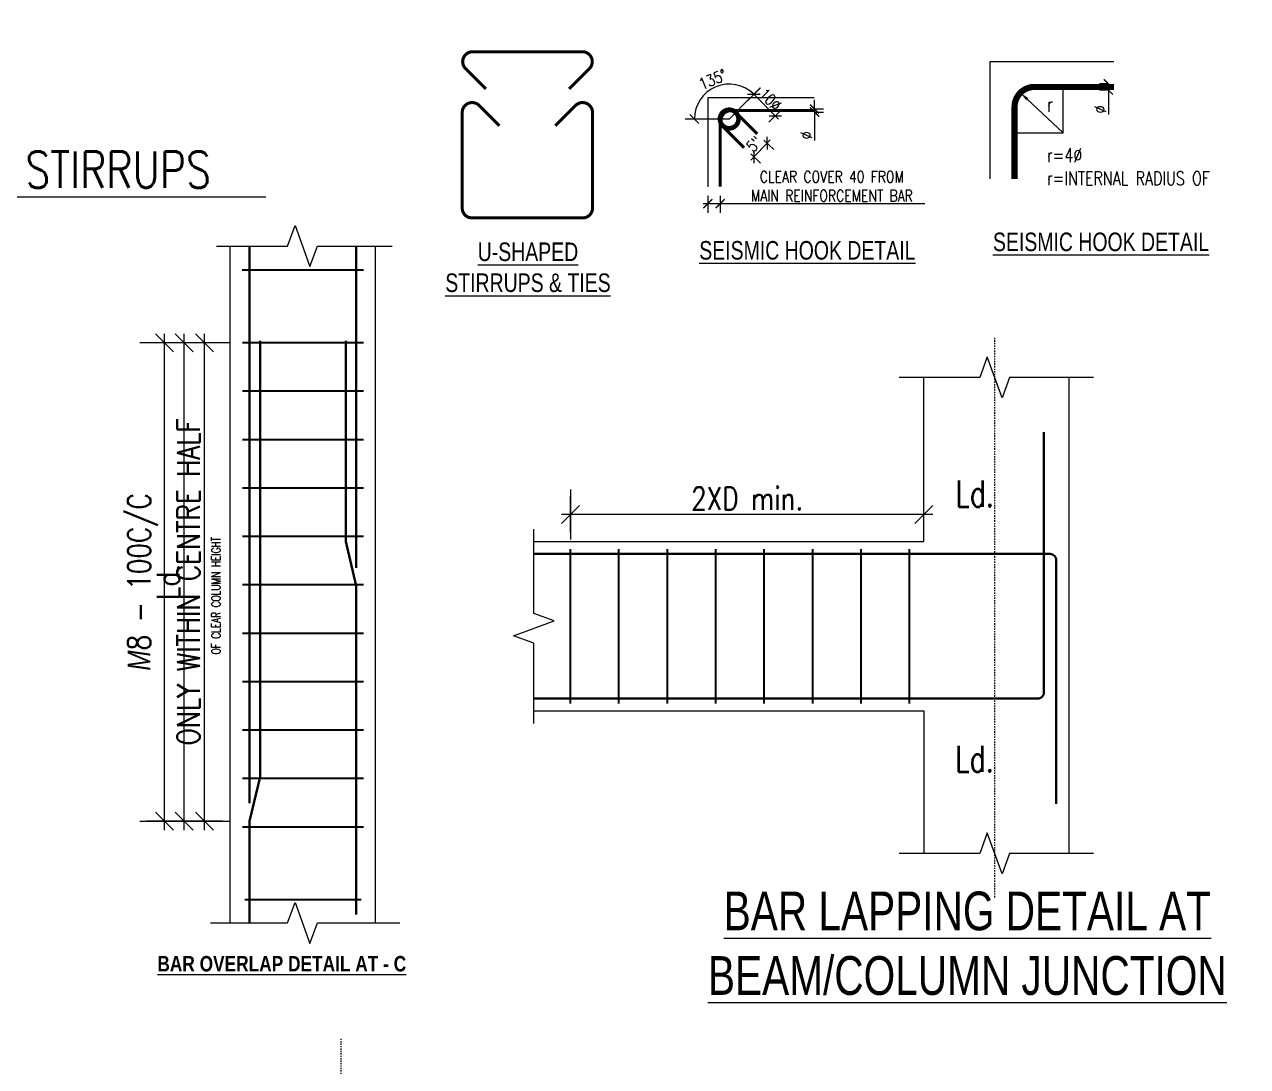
# Model space of a CAD drawing. Header units: inches. Extents: x 0 to 162649, y -36601 to -26324.
# Drawn here: x 150991.8 to 151092.8, y -27294.4 to -27208.4 of the extents above; entities that cross this region are included whole.
import ezdxf
from ezdxf import colors
from ezdxf.entities.mleader import LeaderData, LeaderLine
from ezdxf.math import Vec2, Vec3

# ---------------------------------------------------------------- set-up
doc = ezdxf.new("R2010")
doc.units = ezdxf.units.IN
doc.header["$MEASUREMENT"] = 0
doc.linetypes.add('CENTER', pattern=[2, 1.25, -0.25, 0.25, -0.25])
doc.linetypes.add('CENTER2', pattern=[1.125, 0.75, -0.125, 0.125, -0.125])
for name, color, linetype, lineweight in [('Beam', 42, 'Continuous', 15), ('Center Line', 253, 'CENTER2', 5), ('CENTRE', 253, 'CENTER', 5), ('dimention', 1, 'Continuous', 13), ('l', 61, 'Continuous', 13), ('Line', 31, 'Continuous', 5), ('Rein', 3, 'Continuous', 30), ('Stirrups', 191, 'Continuous', 25), ('TEXT', 7, 'Continuous', 9), ('Title', 4, 'Continuous', 18)]:
    doc.layers.add(name, color=color, linetype=linetype, lineweight=lineweight)
doc.styles.add('Arial', font='arial.ttf', dxfattribs={"width": 0.8})
doc.styles.add('rmtext', font='romans.shx', dxfattribs={"width": 0.8})
doc.styles.add('S20', font='romans.shx', dxfattribs={"width": 0.75})
doc.styles.get("Standard").update_dxf_attribs({"font": 'arial.ttf'})
doc.styles.add('T', font='romans.shx', dxfattribs={"width": 0.75, "height": 3})
doc.dimstyles.new('Copy of DIM 48', dxfattribs={"dimscale": 48, "dimtxt": 0.0625, "dimasz": 0.046875, "dimexe": 0.0625, "dimexo": 0.015625, "dimgap": 0.015625, "dimtad": 3, "dimdec": 1, "dimzin": 3, "dimdsep": 46, "dimlunit": 4, "dimtxsty": 'rmtext', "dimblk": 'OBLIQUE', "dimcen": 0.09375, "dimdle": 0.03125, "dimclrd": 1, "dimclre": 1, "dimclrt": 2, "dimadec": 0, "dimazin": 0, "dimtfac": 0.75, "dimtdec": 1, "dimtix": 1, "dimtmove": 0, "dimatfit": 3, "dimfxl": 0.0625, "dimfxlon": 1, "dimfrac": 1, "dimtolj": 1, "dimtzin": 0, "dimlwd": -1, "dimlwe": 5, "dimarcsym": 0})
doc.dimstyles.new('DIM-12', dxfattribs={"dimscale": 12, "dimtxt": 0.078125, "dimasz": 0.0625, "dimexe": 0.0625, "dimexo": 0.0625, "dimgap": 0.015625, "dimtad": 1, "dimdec": 1, "dimzin": 3, "dimdsep": 46, "dimlunit": 4, "dimtxsty": 'rmtext', "dimblk": 'ARCHTICK', "dimcen": 0.09375, "dimdle": 0.03125, "dimclrd": 1, "dimclre": 1, "dimclrt": 2, "dimadec": 0, "dimazin": 0, "dimtfac": 0.75, "dimtdec": 1, "dimtix": 1, "dimtmove": 0, "dimatfit": 3, "dimfxl": 0.0625, "dimfxlon": 1, "dimfrac": 1, "dimtolj": 1, "dimtzin": 0, "dimlwd": -1, "dimlwe": 5, "dimarcsym": 0})
doc.dimstyles.new('DIM-24', dxfattribs={"dimscale": 24, "dimtxt": 0.078125, "dimasz": 0.0625, "dimexe": 0.0625, "dimexo": 0.015625, "dimgap": 0.015625, "dimtad": 1, "dimdec": 1, "dimzin": 3, "dimdsep": 46, "dimlunit": 4, "dimtxsty": 'rmtext', "dimblk": 'OBLIQUE', "dimcen": 0.09375, "dimdle": 0.03125, "dimclrd": 1, "dimclre": 1, "dimclrt": 2, "dimadec": 0, "dimazin": 0, "dimtfac": 0.75, "dimtdec": 1, "dimtix": 1, "dimtmove": 0, "dimatfit": 3, "dimfxl": 0.0625, "dimfxlon": 1, "dimfrac": 1, "dimtolj": 1, "dimtzin": 0, "dimlwd": -1, "dimlwe": 5, "dimarcsym": 0})

# ---------------------------------------------------------------- blocks, each defined once
blk = doc.blocks.new('_ArchTick')
at = {"color": 0, "linetype": 'ByBlock', "const_width": 0.15}
blk.add_lwpolyline([(-0.5, -0.5), (0.5, 0.5)], dxfattribs=at)
blk = doc.blocks.new('*D1293')
at = {"layer": 'Defpoints', "color": 0, "transparency": 16777216}
for p in [(151052, -27214.13), (151050.5, -27215.62), (151052.28, -27217.4)]:
    blk.add_point(p, dxfattribs=at)
at = {"layer": 'dimention', "color": 1, "lineweight": 5, "transparency": 16777216}
for p, q in [((151051.46, -27214.66), (151052.53, -27213.6)), ((151053.24, -27216.44), (151054.3, -27215.39))]:
    blk.add_line(p, q, dxfattribs=at)
at = {"layer": 'dimention', "color": 1, "transparency": 16777216}
blk.add_line((151054.03, -27216.18), (151051.73, -27213.87), dxfattribs=at)
at = {"layer": 'dimention', "color": 1, "transparency": 16777216, "xscale": 0.75, "yscale": 0.75, "zscale": 0.75}
for p, rotation in [((151052, -27214.13), 134.8494683017683), ((151053.77, -27215.91), 314.8494683017682)]:
    blk.add_blockref('_ArchTick', p, dxfattribs=dict(at, rotation=rotation))
at = {"layer": 'dimention', "color": 2, "transparency": 16777216, "insert": (151053.35, -27214.56), "char_height": 0.938, "attachment_point": 5, "rotation": 314.8495, "style": 'rmtext'}
blk.add_mtext('\\A1;10%%C', dxfattribs=at)
blk = doc.blocks.new('_DotSmall')
at = {"color": 0, "linetype": 'ByBlock', "const_width": 0.5}
blk.add_lwpolyline([(-0.0625, 0, 1), (0.0625, 0, 1)], format="xyb", close=True, dxfattribs=at)
blk = doc.blocks.new('*D1294')
at = {"layer": 'Defpoints', "color": 0, "transparency": 16777216}
for p in [(151056.41, -27215.34), (151056.41, -27215.6), (151057, -27215.6)]:
    blk.add_point(p, dxfattribs=at)
at = {"layer": 'dimention', "color": 1, "transparency": 16777216}
for p, q in [((151057, -27215.34), (151057, -27214.59)), ((151057, -27215.34), (151057, -27215.6)), ((151057, -27215.6), (151057, -27217.94))]:
    blk.add_line(p, q, dxfattribs=at)
at = {"layer": 'dimention', "color": 1, "lineweight": 5, "transparency": 16777216}
for p, q in [((151057, -27215.34), (151057.75, -27215.34)), ((151057, -27215.6), (151057.75, -27215.6))]:
    blk.add_line(p, q, dxfattribs=at)
at = {"layer": 'dimention', "color": 1, "transparency": 16777216, "xscale": 0.75, "yscale": 0.75, "zscale": 0.75}
for p, rotation in [((151057, -27215.34), 270), ((151057, -27215.6), 90)]:
    blk.add_blockref('_ArchTick', p, dxfattribs=dict(at, rotation=rotation))
at = {"layer": 'dimention', "color": 2, "transparency": 16777216, "insert": (151056.34, -27217.52), "char_height": 0.938, "attachment_point": 5, "rotation": 90, "style": 'rmtext'}
blk.add_mtext('\\A1;%%C ', dxfattribs=at)
blk = doc.blocks.new('*D1295')
at = {"layer": 'Defpoints', "color": 0, "transparency": 16777216}
for p in [(151081.27, -27213.27), (151081.69, -27213.27), (151081.69, -27213.78)]:
    blk.add_point(p, dxfattribs=at)
at = {"layer": 'dimention', "color": 1, "lineweight": 5, "transparency": 16777216}
for p, q in [((151081.27, -27213.27), (151080.52, -27213.27)), ((151081.27, -27213.78), (151080.52, -27213.78))]:
    blk.add_line(p, q, dxfattribs=at)
at = {"layer": 'dimention', "color": 1, "transparency": 16777216}
for p, q in [((151081.27, -27213.27), (151081.27, -27214.16)), ((151081.27, -27213.78), (151081.27, -27215.8))]:
    blk.add_line(p, q, dxfattribs=at)
at = {"layer": 'dimention', "color": 1, "transparency": 16777216, "xscale": 0.75, "yscale": 0.75, "zscale": 0.75}
for p, rotation in [((151081.27, -27213.27), 90), ((151081.27, -27213.78), 270)]:
    blk.add_blockref('_ArchTick', p, dxfattribs=dict(at, rotation=rotation))
at = {"layer": 'dimention', "color": 2, "transparency": 16777216, "insert": (151080.61, -27215.38), "char_height": 0.938, "attachment_point": 5, "rotation": 90, "style": 'rmtext'}
blk.add_mtext('\\A1;%%C', dxfattribs=at)
blk = doc.blocks.new('*D1296')
at = {"layer": 'Defpoints', "color": 0, "transparency": 16777216}
for p in [(151048.19, -27221.77), (151049.21, -27221.77), (151049.21, -27223.16)]:
    blk.add_point(p, dxfattribs=at)
at = {"layer": 'dimention', "color": 1, "transparency": 16777216}
for p, q in [((151047.81, -27223.16), (151049.21, -27223.16)), ((151049.21, -27223.16), (151066.1, -27223.16))]:
    blk.add_line(p, q, dxfattribs=at)
at = {"layer": 'dimention', "color": 1, "lineweight": 5, "transparency": 16777216}
for p, q in [((151048.19, -27222.52), (151048.19, -27223.91)), ((151049.21, -27222.52), (151049.21, -27223.91))]:
    blk.add_line(p, q, dxfattribs=at)
at = {"layer": 'dimention', "color": 1, "transparency": 16777216, "xscale": 0.75, "yscale": 0.75, "zscale": 0.75, "rotation": 180}
blk.add_blockref('_ArchTick', (151048.19, -27223.16), dxfattribs=at)
at = {"layer": 'dimention', "color": 1, "transparency": 16777216, "xscale": 0.75, "yscale": 0.75, "zscale": 0.75}
blk.add_blockref('_ArchTick', (151049.21, -27223.16), dxfattribs=at)
at = {"layer": 'dimention', "color": 2, "transparency": 16777216, "insert": (151058.43, -27221.72), "char_height": 0.9375, "attachment_point": 5, "style": 'rmtext'}
blk.add_mtext('\\A1;CLEAR COVER 40 FROM \\PMAIN REINFORCEMENT BAR ', dxfattribs=at)
blk = doc.blocks.new('_Oblique')
for p, q in [((0, -1.375), (0, 1.375)), ((-0.495, -0.495), (0.495, 0.495))]:
    blk.add_line(p, q)
blk = doc.blocks.new('*D1242')
at = {"layer": 'Defpoints', "color": 0, "transparency": 16777216}
for p in [(151004.94, -27234.66), (151009.95, -27234.66), (151010.35, -27274.17)]:
    blk.add_point(p, dxfattribs=at)
at = {"layer": 'dimention', "color": 1, "transparency": 16777216}
blk.add_line((151004.94, -27274.92), (151004.94, -27233.91), dxfattribs=at)
at = {"layer": 'dimention', "color": 1, "lineweight": 5, "transparency": 16777216}
for p, q in [((151006.44, -27234.66), (151003.44, -27234.66)), ((151006.44, -27274.17), (151003.44, -27274.17))]:
    blk.add_line(p, q, dxfattribs=at)
at = {"layer": 'dimention', "color": 1, "transparency": 16777216, "xscale": 1.5, "yscale": 1.5, "zscale": 1.5}
for p, rotation in [((151004.94, -27234.66), 90), ((151004.94, -27274.17), 270)]:
    blk.add_blockref('_Oblique', p, dxfattribs=dict(at, rotation=rotation))
at = {"layer": 'dimention', "color": 2, "transparency": 16777216, "insert": (151003.63, -27254.41), "char_height": 1.875, "attachment_point": 5, "rotation": 90, "style": 'rmtext'}
blk.add_mtext('\\A1;Ld.', dxfattribs=at)
blk = doc.blocks.new('*D1243')
at = {"layer": 'Defpoints', "color": 0, "transparency": 16777216}
for p in [(151006.62, -27234.66), (151009.95, -27234.66), (151010.35, -27274.17)]:
    blk.add_point(p, dxfattribs=at)
at = {"layer": 'dimention', "color": 1, "transparency": 16777216}
blk.add_line((151006.62, -27274.92), (151006.62, -27233.91), dxfattribs=at)
at = {"layer": 'dimention', "color": 1, "lineweight": 5, "transparency": 16777216}
for p, q in [((151008.12, -27234.66), (151005.12, -27234.66)), ((151008.12, -27274.17), (151005.12, -27274.17))]:
    blk.add_line(p, q, dxfattribs=at)
at = {"layer": 'dimention', "color": 1, "transparency": 16777216, "xscale": 1.5, "yscale": 1.5, "zscale": 1.5}
for p, rotation in [((151006.62, -27234.66), 90), ((151006.62, -27274.17), 270)]:
    blk.add_blockref('_Oblique', p, dxfattribs=dict(at, rotation=rotation))
at = {"layer": 'dimention', "color": 2, "transparency": 16777216, "insert": (151005.3, -27254.41), "char_height": 1.875, "attachment_point": 5, "rotation": 90, "style": 'rmtext'}
blk.add_mtext('\\A1;ONLY WITHIN CENTRE HALF', dxfattribs=at)
blk = doc.blocks.new('*D1245')
at = {"layer": 'Defpoints', "color": 0, "transparency": 16777216}
for p in [(151003.34, -27234.66), (151009.95, -27234.66), (151010.35, -27274.17)]:
    blk.add_point(p, dxfattribs=at)
at = {"layer": 'dimention', "color": 1, "transparency": 16777216}
blk.add_line((151003.34, -27274.92), (151003.34, -27233.91), dxfattribs=at)
at = {"layer": 'dimention', "color": 1, "lineweight": 5, "transparency": 16777216}
for p, q in [((151004.84, -27234.66), (151001.84, -27234.66)), ((151004.84, -27274.17), (151001.84, -27274.17))]:
    blk.add_line(p, q, dxfattribs=at)
at = {"layer": 'dimention', "color": 1, "transparency": 16777216, "xscale": 1.5, "yscale": 1.5, "zscale": 1.5}
for p, rotation in [((151003.34, -27234.66), 90), ((151003.34, -27274.17), 270)]:
    blk.add_blockref('_Oblique', p, dxfattribs=dict(at, rotation=rotation))
at = {"layer": 'dimention', "color": 2, "transparency": 16777216, "insert": (151001.54, -27254.41), "char_height": 1.875, "attachment_point": 5, "rotation": 90, "style": 'rmtext'}
blk.add_mtext('\\A1;{\\Fgothici|c0;M}8 - 100C/C', dxfattribs=at)
blk = doc.blocks.new('*D1281')
at = {"layer": 'Defpoints', "color": 0, "transparency": 16777216}
for p in [(151049.95, -27213.29), (151051.68, -27214.42), (151048.19, -27216.17), (151049.96, -27216.17), (151049.96, -27216.17)]:
    blk.add_point(p, dxfattribs=at)
at = {"layer": 'dimention', "color": 1, "lineweight": 5, "transparency": 16777216}
for p, q in [((151052.51, -27213.58), (151051.98, -27214.12)), ((151047.44, -27216.17), (151046.33, -27216.17))]:
    blk.add_line(p, q, dxfattribs=at)
at = {"layer": 'dimention', "color": 1, "transparency": 16777216}
blk.add_arc((151049.96, -27216.17), 2.88, 45.3386, 180, dxfattribs=at)
at = {"layer": 'dimention', "color": 1, "transparency": 16777216, "xscale": 0.75, "yscale": 0.75, "zscale": 0.75}
for p, rotation in [((151051.98, -27214.12), 315.3385907160295), ((151047.08, -27216.17), 270.0000000000389)]:
    blk.add_blockref('_ArchTick', p, dxfattribs=dict(at, rotation=rotation))
at = {"layer": 'dimention', "color": 2, "transparency": 16777216, "insert": (151048.6, -27212.9), "char_height": 0.938, "attachment_point": 5, "rotation": 22.6693, "style": 'rmtext'}
blk.add_mtext('\\A1;135°', dxfattribs=at)
blk = doc.blocks.new('*D1303')
at = {"layer": 'Defpoints', "color": 0, "transparency": 16777216}
for p in [(150940.81, -27217.32), (150946.7, -27217.32), (150946.7, -27222.6)]:
    blk.add_point(p, dxfattribs=at)
at = {"layer": 'dimention', "color": 1, "lineweight": 5, "transparency": 16777216}
for p, q in [((150940.81, -27219.6), (150940.81, -27225.6)), ((150946.7, -27219.6), (150946.7, -27225.6))]:
    blk.add_line(p, q, dxfattribs=at)
at = {"layer": 'dimention', "color": 1, "transparency": 16777216}
for p, q in [((150939.31, -27222.6), (150946.7, -27222.6)), ((150946.7, -27222.6), (151011.7, -27222.6))]:
    blk.add_line(p, q, dxfattribs=at)
at = {"layer": 'dimention', "color": 1, "transparency": 16777216, "xscale": 2.25, "yscale": 2.25, "zscale": 2.25, "rotation": 180}
blk.add_blockref('_Oblique', (150940.81, -27222.6), dxfattribs=at)
at = {"layer": 'dimention', "color": 1, "transparency": 16777216, "xscale": 2.25, "yscale": 2.25, "zscale": 2.25}
blk.add_blockref('_Oblique', (150946.7, -27222.6), dxfattribs=at)
at = {"layer": 'dimention', "color": 2, "transparency": 16777216, "insert": (150980.32, -27220.35), "char_height": 3, "attachment_point": 5, "style": 'rmtext'}
blk.add_mtext('\\A1;{\\C2;2 NOS. \\Fgothici|c0;M\\Fromans|c0;8 U-SHAPED STIRRUPS}', dxfattribs=at)
blk = doc.blocks.new('*D1305')
at = {"layer": 'Defpoints', "color": 0, "transparency": 16777216}
for p in [(151052.28, -27217.4), (151053.09, -27218.17), (151051.19, -27218.54)]:
    blk.add_point(p, dxfattribs=at)
at = {"layer": 'dimention', "color": 1, "transparency": 16777216}
blk.add_line((151051.74, -27219.58), (151053.35, -27217.9), dxfattribs=at)
at = {"layer": 'dimention', "color": 1, "lineweight": 5, "transparency": 16777216}
for p, q in [((151052.82, -27217.92), (151053.63, -27218.69)), ((151051.73, -27219.05), (151052.55, -27219.83))]:
    blk.add_line(p, q, dxfattribs=at)
at = {"layer": 'dimention', "color": 1, "transparency": 16777216, "xscale": 0.75, "yscale": 0.75, "zscale": 0.75}
for p, rotation in [((151053.09, -27218.17), 46.37123137329031), ((151052, -27219.31), 226.3712313732904)]:
    blk.add_blockref('_ArchTick', p, dxfattribs=dict(at, rotation=rotation))
at = {"layer": 'dimention', "color": 2, "transparency": 16777216, "insert": (151052.01, -27218.23), "char_height": 0.938, "attachment_point": 5, "rotation": 46.3712, "style": 'rmtext'}
blk.add_mtext('\\A1;5"', dxfattribs=at)
blk = doc.blocks.new('*U1213')
at = {"layer": 'Stirrups'}
blk.add_line((0, -6.37), (0, 6.37), dxfattribs=at)
blk = doc.blocks.new('*U1214')
at = {"layer": 'Stirrups', "color": 0, "linetype": 'ByBlock', "lineweight": -2, "transparency": 16777216}
for p in [(0, 0), (4, 0), (8, 0), (12, 0), (16, 0), (20, 0), (24, 0), (28, 0)]:
    blk.add_blockref('*U1213', p, dxfattribs=at)
blk = doc.blocks.new('*D1306')
at = {"layer": 'Defpoints', "color": 0, "transparency": 16777216}
for p in [(151036.85, -27248.83), (151036.85, -27251.7), (151066.03, -27251.08)]:
    blk.add_point(p, dxfattribs=at)
at = {"layer": 'dimention', "color": 1, "lineweight": 5, "transparency": 16777216}
for p, q in [((151036.85, -27250.33), (151036.85, -27247.33)), ((151066.03, -27250.33), (151066.03, -27247.33))]:
    blk.add_line(p, q, dxfattribs=at)
at = {"layer": 'dimention', "color": 1, "transparency": 16777216}
blk.add_line((151066.78, -27248.83), (151036.1, -27248.83), dxfattribs=at)
at = {"layer": 'dimention', "color": 1, "transparency": 16777216, "xscale": 1.5, "yscale": 1.5, "zscale": 1.5, "rotation": 180}
blk.add_blockref('_Oblique', (151036.85, -27248.83), dxfattribs=at)
at = {"layer": 'dimention', "color": 1, "transparency": 16777216, "xscale": 1.5, "yscale": 1.5, "zscale": 1.5}
blk.add_blockref('_Oblique', (151066.03, -27248.83), dxfattribs=at)
at = {"layer": 'dimention', "color": 2, "transparency": 16777216, "insert": (151051.44, -27247.52), "char_height": 1.875, "attachment_point": 5, "style": 'rmtext'}
blk.add_mtext('\\A1;2XD min.', dxfattribs=at)
blk = doc.blocks.new('*U1219')
at = {"layer": 'Stirrups'}
blk.add_line((5, 0), (-5, 0), dxfattribs=at)
blk = doc.blocks.new('*U1220')
at = {"layer": 'Stirrups', "color": 0, "linetype": 'ByBlock', "lineweight": -2, "transparency": 16777216}
for p in [(0, 40), (0, 36), (0, 32), (0, 28), (0, 24), (0, 20), (0, 16), (0, 12), (0, 8), (0, 4), (0, 0)]:
    blk.add_blockref('*U1219', p, dxfattribs=at)

msp = doc.modelspace()

# ---------------------------------------------------------------- linework, layer by layer
at = {"layer": 'Beam'}
for points in [[(151081.72, -27211.44), (151071.48, -27211.44), (151071.48, -27221.12)], [(151056.98, -27214.43), (151048.19, -27214.43), (151048.19, -27221.77)]]:
    msp.add_lwpolyline(points, dxfattribs=at)
at = {"layer": 'Center Line', "ltscale": 0.05}
msp.add_line((151017.88, -27292.15), (151017.88, -27404.61), dxfattribs=at)
at = {"layer": 'CENTRE', "ltscale": 0.1}
msp.add_line((151071.88, -27280.47), (151071.88, -27234.23), dxfattribs=at)
at = {"layer": 'dimention'}
for p, q in [((151051.68, -27214.42), (151049.96, -27216.17)), ((151049.96, -27216.17), (151046.81, -27216.17))]:
    msp.add_line(p, q, dxfattribs=at)
msp.add_lwpolyline([(151073.52, -27217.3), (151077.52, -27217.3), (151077.52, -27213.49)], dxfattribs=at)
at = {"layer": 'l'}
for p, q in [((151008.76, -27282.58), (151008.76, -27226.66)), ((151020.76, -27282.58), (151020.76, -27226.66)), ((151078.02, -27276.84), (151078.02, -27237.51))]:
    msp.add_line(p, q, dxfattribs=at)
for points in [[(151033.83, -27251.08), (151066.03, -27251.08), (151066.03, -27237.51)], [(151033.83, -27265.07), (151066.03, -27265.07), (151066.03, -27276.84)]]:
    msp.add_lwpolyline(points, dxfattribs=at)
at = {"layer": 'Line'}
for points in [[(151007.62, -27226.66), (151013.49, -27226.66), (151014.11, -27224.97), (151015.33, -27228.34), (151015.95, -27226.66), (151022.13, -27226.66)], [(151080.05, -27237.51), (151073.1, -27237.51), (151072.49, -27239.19), (151071.26, -27235.82), (151070.65, -27237.51), (151063.98, -27237.51)], [(151033.83, -27266.1), (151033.83, -27259.46), (151032.14, -27258.85), (151035.51, -27257.62), (151033.83, -27257.01), (151033.83, -27250.06)], [(151080.05, -27276.84), (151073.1, -27276.84), (151072.49, -27278.52), (151071.26, -27275.15), (151070.65, -27276.84), (151063.98, -27276.84)], [(151007.12, -27282.58), (151013.49, -27282.58), (151014.11, -27280.9), (151015.33, -27284.27), (151015.95, -27282.58), (151022.76, -27282.58)]]:
    msp.add_lwpolyline(points, dxfattribs=at)
for points in [[(151066.03, -27267.96, 0, 0, 0), (151066.03, -27266.08, 0, 0, 0), (151066.03, -27267.02, 0, 0.767, 0), (151067.82, -27267.02, 0, 0, 0), (151078.76, -27267.02, 0, 0, 0.441186), (151079.78, -27266, 0, 0, 0), (151079.78, -27243.88, 0.767, 0, 0), (151079.78, -27242.09, 0, 0, 0), (151078.72, -27242.09, 0, 0, 0), (151080.67, -27242.09, 0, 0, 0)], [(151066.03, -27248.19, 0, 0, 0), (151066.03, -27250.07, 0, 0, 0), (151066.03, -27249.13, 0, 0.767, 0), (151067.82, -27249.13, 0, 0, 0), (151080.22, -27249.13, 0, 0, -0.441186), (151081.24, -27250.16, 0, 0, 0), (151081.24, -27270.76, 0.767, 0, 0), (151081.24, -27272.55, 0, 0, 0), (151080.18, -27272.55, 0, 0, 0), (151082.13, -27272.55, 0, 0, 0)]]:
    msp.add_lwpolyline(points, format="xyseb", dxfattribs=at)
at = {"layer": 'Rein'}
for p, q in [((151010.35, -27272.69), (151010.35, -27226.66)), ((151019.16, -27253.25), (151019.16, -27226.66)), ((151011.22, -27270.52), (151011.22, -27234.49)), ((151018.29, -27251.08), (151018.29, -27234.49)), ((151019.16, -27254.72), (151018.29, -27251.08)), ((151019.16, -27281.89), (151019.16, -27254.72)), ((151010.35, -27274.17), (151011.22, -27270.52)), ((151010.35, -27282.58), (151010.35, -27274.17))]:
    msp.add_line(p, q, dxfattribs=at)
for points in [[(151075.94, -27242.03), (151075.94, -27263.54, -0.414214), (151075.42, -27264.05), (151033.83, -27264.05)], [(151076.96, -27272.73), (151076.96, -27252.62, 0.414214), (151076.45, -27252.1), (151033.83, -27252.1)]]:
    msp.add_lwpolyline(points, format="xyb", dxfattribs=at)
at = {"layer": 'Stirrups'}
for p, q in [((151019.76, -27228.66), (151009.75, -27228.66)), ((151064.85, -27264.45), (151064.85, -27251.7)), ((151064.85, -27264.45), (151064.85, -27251.7)), ((151019.56, -27280.68), (151009.95, -27280.68))]:
    msp.add_line(p, q, dxfattribs=at)
for points, const_width in [([(151029.86, -27213.68), (151028.19, -27212.01, -0.668179), (151028.77, -27210.61), (151037.83, -27210.61, -0.668179), (151038.41, -27212.01), (151036.74, -27213.68)], 0.256), ([(151081.72, -27213.52), (151075.16, -27213.52, 0.414214), (151073.52, -27215.16), (151073.52, -27221.12)], 0.511), ([(151035.6, -27216.72), (151037.27, -27215.05, -0.668179), (151038.67, -27215.63), (151038.67, -27223.53, -0.414214), (151037.85, -27224.34), (151028.73, -27224.34, -0.414214), (151027.91, -27223.53), (151027.91, -27215.63, -0.668179), (151029.31, -27215.05), (151030.98, -27216.72)], 0.256), ([(151049.21, -27221.77), (151049.21, -27216.31, -0.668179), (151050.61, -27215.73), (151052.28, -27217.4)], 0.256), ([(151051.19, -27218.54), (151049.52, -27216.87, -0.668179), (151050.1, -27215.47), (151056.98, -27215.47)], 0.256)]:
    msp.add_lwpolyline(points, format="xyb", dxfattribs=dict(at, const_width=const_width))

# ---------------------------------------------------------------- block references
at = {"layer": 'Rein', "xscale": -3.066666666666667, "yscale": 3.066666666666667, "zscale": 3.066666666666667}
msp.add_blockref('_DotSmall', (151049.96, -27216.17), dxfattribs=at)
at = {"layer": 'Stirrups', "extrusion": (0, 0, -1), "zscale": -1, "rotation": 180}
msp.add_blockref('*U1220', (-151014.76, -27234.66), dxfattribs=at)
at = {"layer": 'Stirrups', "extrusion": (0, 0, -1), "zscale": -1}
msp.add_blockref('*U1214', (-151064.85, -27258.08), dxfattribs=at)

# ---------------------------------------------------------------- texts
at = {"layer": 'TEXT', "style": 'T'}
for s, insert, char_height, attachment_point in [('r', (151076.19, -27214.96), 1.23, 4), ('r=4%%C\\Pr=INTERNAL RADIUS OF\\P^I^I^I^I^I^I  THE BEND (mm)', (151076.19, -27221.26), 1.15, 4), ('Ld.', (151068.64, -27248.2), 2.16, 7), ('Ld.', (151068.62, -27267.95), 2.16, 1)]:
    msp.add_mtext(s, dxfattribs=dict(at, insert=insert, char_height=char_height, attachment_point=attachment_point))
at = {"layer": 'TEXT', "insert": (151007.22, -27260.4), "char_height": 0.72, "attachment_point": 1, "rotation": 90, "style": 'S20'}
msp.add_mtext('OF CLEAR COLUMN HEIGHT', dxfattribs=at)

# ---------------------------------------------------------------- dimensions: what is measured, and where the dimension line sits
at = {"layer": 'dimention'}
for base, p1, p2, text, dimstyle, picture, middle in [((150946.7, -27222.6), (150940.81, -27217.32), (150946.7, -27217.32), '{\\C2;2 NOS. \\Fgothici|c0;M\\Fromans|c0;8 U-SHAPED STIRRUPS}', 'Copy of DIM 48', '*D1303', (150980.32, -27222.6)), ((151049.21, -27223.16), (151048.19, -27221.77), (151049.21, -27221.77), 'CLEAR COVER 40 FROM \\PMAIN REINFORCEMENT BAR ', 'DIM-12', '*D1296', (151058.43, -27223.16))]:
    dim = msp.add_linear_dim(base=base, p1=p1, p2=p2, text=text, dimstyle=dimstyle, dxfattribs=at)
    dim.commit()
    dim.dimension.update_dxf_attribs({"geometry": picture, "text_midpoint": middle, "dimtype": 160})
dim = msp.add_angular_dim_2l(base=(151049.95, -27213.29), line1=((151051.68, -27214.42), (151049.96, -27216.17)), line2=((151049.96, -27216.17), (151048.19, -27216.17)), dimstyle='DIM-12', dxfattribs=at)
dim.commit()
dim.dimension.update_dxf_attribs({"geometry": '*D1281', "text_midpoint": (151048.6, -27212.9)})
for p1, p2, distance, text, picture, middle in [((151052.28, -27217.4), (151050.5, -27215.62), -2.1, '10%%C', '*D1293', (151053.35, -27214.56)), ((151051.19, -27218.54), (151052.28, -27217.4), -1.12, '5"', '*D1305', (151052.01, -27218.23))]:
    dim = msp.add_aligned_dim(p1=p1, p2=p2, distance=distance, text=text, dimstyle='DIM-12', dxfattribs=at)
    dim.commit()
    dim.dimension.update_dxf_attribs({"geometry": picture, "text_midpoint": middle})
for base, p1, p2, text, picture, middle, dimtype in [((151081.27, -27213.27), (151081.69, -27213.78), (151081.69, -27213.27), '%%C', '*D1295', (151081.27, -27215.38), 160), ((151057, -27215.6), (151056.41, -27215.34), (151056.41, -27215.6), '%%C ', '*D1294', (151057, -27217.52), 161)]:
    dim = msp.add_linear_dim(base=base, p1=p1, p2=p2, angle=270, text=text, dimstyle='DIM-12', dxfattribs=at)
    dim.commit()
    dim.dimension.update_dxf_attribs({"geometry": picture, "text_midpoint": middle, "dimtype": dimtype})
for base, text, picture, middle in [((151003.34, -27234.66), '{\\Fgothici|c0;M}8 - 100C/C', '*D1245', (151001.54, -27254.41)), ((151006.62, -27234.66), 'ONLY WITHIN CENTRE HALF', '*D1243', (151005.3, -27254.41)), ((151004.94, -27234.66), 'Ld.', '*D1242', (151003.63, -27254.41))]:
    dim = msp.add_linear_dim(base=base, p1=(151010.35, -27274.17), p2=(151009.95, -27234.66), angle=90, text=text, dimstyle='DIM-24', dxfattribs=at)
    dim.commit()
    dim.dimension.update_dxf_attribs({"geometry": picture, "text_midpoint": middle})
dim = msp.add_linear_dim(base=(151036.85, -27248.83), p1=(151066.03, -27251.08), p2=(151036.85, -27251.7), text='2XD min.', dimstyle='DIM-24', dxfattribs=at)
dim.commit()
dim.dimension.update_dxf_attribs({"geometry": '*D1306', "text_midpoint": (151051.44, -27247.52)})

# ---------------------------------------------------------------- leaders
ml = msp.add_multileader_mtext('Standard', dxfattribs=at)
ml.set_content('')
ml.set_leader_properties(color=1, linetype='ByLayer', lineweight=9)
ml.build(insert=Vec2(0, 0))
ml.multileader.update_dxf_attribs({"has_dogleg": 0, "text_right_attachment_type": 2, "dogleg_length": 0, "arrow_head_size": 0.767, "scale": 12})
ctx = ml.context
ctx.base_point, ctx.scale, ctx.char_height, ctx.arrow_head_size, ctx.landing_gap_size, ctx.plane_origin = Vec3(151077.52, -27217.3), 12, 0.958, 0.767, 0.383, Vec3(151074, -27214)
ctx.right_attachment = 2
notes = []
notes.append((ctx, [(0, (1, 1, 0), (151077.52, -27217.3), (1, 0), 0, [(0, [(151074, -27214)], 0, [])])]))
ctx.mtext, ml.multileader.dxf.content_type = None, 0
at = {"layer": 'Title'}
ml = msp.add_multileader_mtext('Standard', dxfattribs=at)
ml.set_content('{\\fArial|b0|i0|c0|p34;\\W0.75;\\LU-SHAPED\\PSTIRRUPS & TIES}', color=256, style='Arial')
ml.set_leader_properties(color=1, linetype='ByLayer', lineweight=9)
ml.build(insert=Vec2(0, 0))
ml.multileader.update_dxf_attribs({"leader_type": 0, "has_dogleg": 0, "text_left_attachment_type": 5, "text_right_attachment_type": 5, "dogleg_length": 0, "arrow_head_size": 0.575, "scale": 12})
ctx = ml.context
ctx.base_point, ctx.scale, ctx.char_height, ctx.arrow_head_size, ctx.landing_gap_size, ctx.plane_origin = Vec3(151026.59, -27230.82), 12, 1.5333, 0.575, 0, Vec3(151036.19, -27235.25)
ctx.left_attachment, ctx.right_attachment, ctx.text_align_type = 5, 5, 1
notes.append((ctx, [(0, (1, 1, 0), (151026.59, -27230.82), (1, 0), 0, [(0, [(151026.59, -27230.82)], 0, [])])]))
ctx.mtext.insert, ctx.mtext.alignment, ctx.mtext.flow_direction = Vec3(151033.34, -27226.37), 2, 5
ml = msp.add_multileader_mtext('Standard', dxfattribs=at)
ml.set_content('{\\fArial|b0|i0|c0|p34;\\W0.75;\\LSEISMIC HOOK DETAIL}', color=256, style='Arial')
ml.set_leader_properties(color=1, linetype='ByLayer', lineweight=9)
ml.build(insert=Vec2(0, 0))
ml.multileader.update_dxf_attribs({"leader_type": 0, "has_dogleg": 0, "text_left_attachment_type": 5, "text_right_attachment_type": 5, "dogleg_length": 0, "arrow_head_size": 0.575, "scale": 12})
ctx = ml.context
ctx.base_point, ctx.scale, ctx.char_height, ctx.arrow_head_size, ctx.landing_gap_size, ctx.plane_origin = Vec3(151047.55, -27228.11), 12, 1.5333, 0.575, 0, Vec3(151057.14, -27232.55)
ctx.left_attachment, ctx.right_attachment, ctx.text_align_type = 5, 5, 1
notes.append((ctx, [(0, (1, 1, 0), (151047.55, -27228.11), (1, 0), 0, [(0, [(151047.55, -27228.11)], 0, [])])]))
ctx.mtext.insert, ctx.mtext.alignment, ctx.mtext.flow_direction = Vec3(151056.41, -27226.25), 2, 5
ml = msp.add_multileader_mtext('Standard', dxfattribs=at)
ml.set_content('{\\fArial|b0|i0|c0|p34;\\W0.75;\\LSEISMIC HOOK DETAIL}', color=256, style='Arial')
ml.set_leader_properties(color=1, linetype='ByLayer', lineweight=9)
ml.build(insert=Vec2(0, 0))
ml.multileader.update_dxf_attribs({"leader_type": 0, "has_dogleg": 0, "text_left_attachment_type": 5, "text_right_attachment_type": 5, "dogleg_length": 0, "arrow_head_size": 0.575, "scale": 12})
ctx = ml.context
ctx.base_point, ctx.scale, ctx.char_height, ctx.arrow_head_size, ctx.landing_gap_size, ctx.plane_origin = Vec3(151071.8, -27227.42), 12, 1.5333, 0.575, 0, Vec3(151081.39, -27231.85)
ctx.left_attachment, ctx.right_attachment, ctx.text_align_type = 5, 5, 1
notes.append((ctx, [(0, (1, 1, 0), (151071.8, -27227.42), (1, 0), 0, [(0, [(151071.8, -27227.42)], 0, [])])]))
ctx.mtext.insert, ctx.mtext.alignment, ctx.mtext.flow_direction = Vec3(151080.66, -27225.55), 2, 5
ml = msp.add_multileader_mtext('Standard', dxfattribs=at)
ml.set_content('{\\W0.75;\\LBAR LAPPING DETAIL AT\\PBEAM/COLUMN JUNCTION}', color=256, style='Arial')
ml.set_leader_properties(color=1, linetype='ByLayer', lineweight=9)
ml.build(insert=Vec2(0, 0))
ml.multileader.update_dxf_attribs({"leader_type": 0, "has_dogleg": 0, "text_left_attachment_type": 5, "text_right_attachment_type": 5, "dogleg_length": 0, "arrow_head_size": 1.2, "scale": 25})
ctx = ml.context
ctx.base_point, ctx.scale, ctx.char_height, ctx.arrow_head_size, ctx.landing_gap_size, ctx.plane_origin = Vec3(151048.46, -27289.28), 25, 3.2, 1.2, 0, Vec3(151058.06, -27295.21)
ctx.left_attachment, ctx.right_attachment, ctx.text_align_type = 5, 5, 1
notes.append((ctx, [(0, (1, 1, 0), (151048.46, -27289.28), (1, 0), 0, [(0, [(151048.46, -27289.28)], 0, [])])]))
ctx.mtext.insert, ctx.mtext.alignment, ctx.mtext.flow_direction = Vec3(151069.62, -27279.99), 2, 5
ml = msp.add_multileader_mtext('Standard', dxfattribs=at)
ml.set_content('{\\fArial CE|b1|i0|c238|p34;\\LBAR OVERLAP DETAIL AT - C}', color=256, style='Arial')
ml.set_leader_properties(color=1, linetype='ByLayer', lineweight=9)
ml.build(insert=Vec2(0, 0))
ml.multileader.update_dxf_attribs({"leader_type": 0, "has_dogleg": 0, "text_left_attachment_type": 5, "text_right_attachment_type": 5, "dogleg_length": 0, "arrow_head_size": 0.479, "scale": 10})
ctx = ml.context
ctx.base_point, ctx.scale, ctx.char_height, ctx.arrow_head_size, ctx.landing_gap_size, ctx.plane_origin = Vec3(151002.82, -27286.86), 10, 1.2778, 0.479, 0, Vec3(151011.02, -27291.3)
ctx.left_attachment, ctx.right_attachment, ctx.text_align_type = 5, 5, 1
notes.append((ctx, [(0, (1, 1, 0), (151002.82, -27286.86), (1, 0), 0, [(0, [(151001.42, -27286.86)], 0, [])])]))
ctx.mtext.insert, ctx.mtext.alignment, ctx.mtext.flow_direction = Vec3(151013.01, -27285.31), 2, 5
for ctx, leaders in notes:
    for number, flags, end, landing, length, lines in leaders:
        leader = LeaderData()
        leader.index, (leader.has_last_leader_line, leader.has_dogleg_vector, leader.attachment_direction) = number, flags
        leader.last_leader_point, leader.dogleg_vector, leader.dogleg_length = Vec3(end), Vec3(landing), length
        for number, points, colour, breaks in lines:
            line = LeaderLine()
            line.index, line.vertices, line.color, line.breaks = number, Vec3.list(points), colors.encode_raw_color(colour), breaks
            leader.lines.append(line)
        ctx.leaders.append(leader)

doc.saveas('drawing.dxf')
